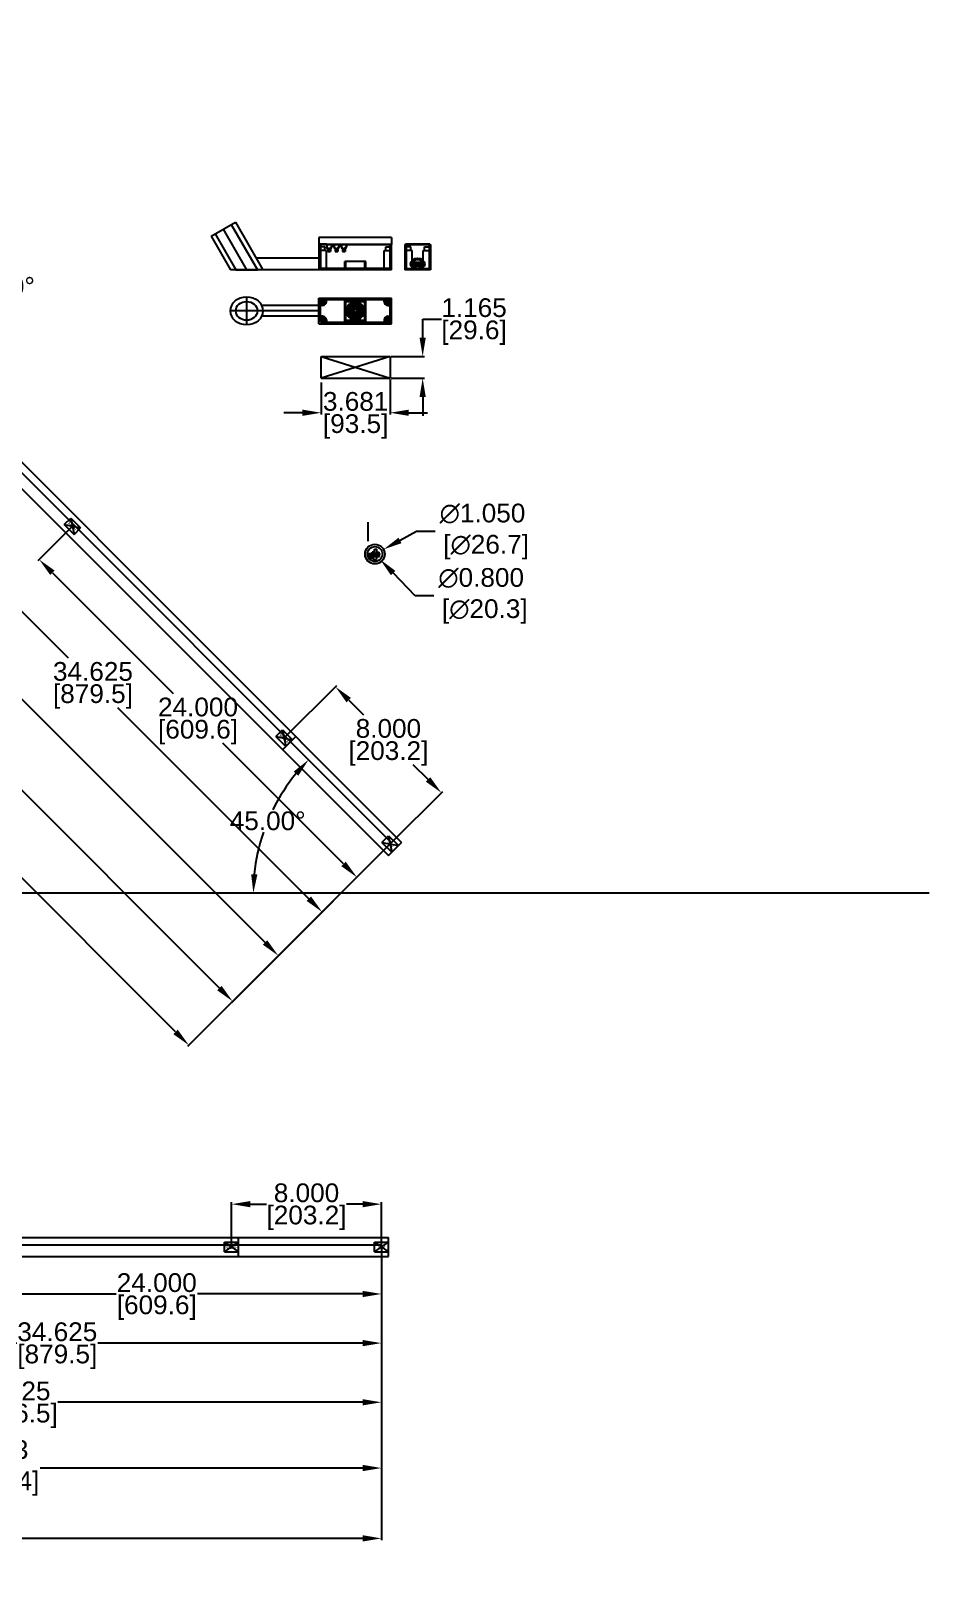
# Model space of a CAD drawing. Header units: inches. Extents: x 17.3 to 107.9, y 26.8 to 108.8.
# Drawn here: x 59.9 to 107.9, y 26.8 to 108.8 of the extents above; entities that cross this region are included whole.
import ezdxf

# ---------------------------------------------------------------- set-up
doc = ezdxf.new("R2010")
doc.units = ezdxf.units.IN
doc.header["$MEASUREMENT"] = 0
doc.styles.get("Standard").update_dxf_attribs({"font": 'arial.ttf'})
doc.dimstyles.get("Standard").update_dxf_attribs({"dimscale": 0, "dimtxt": 1, "dimasz": 1, "dimexe": 0.1, "dimexo": 0.0625, "dimgap": 0.09, "dimtad": 0, "dimtih": 1, "dimtoh": 1, "dimdec": 3, "dimzin": 0, "dimdsep": 46, "dimtxsty": 'Standard', "dimcen": 0.09, "dimazin": 0, "dimtfac": 1, "dimtdec": 3, "dimtofl": 0, "dimtmove": 0, "dimatfit": 3, "dimfxl": 1, "dimtolj": 1, "dimtzin": 0, "dimarcsym": 0})

# ---------------------------------------------------------------- blocks, each defined once
blk = doc.blocks.new('*D24')
at = {"color": 0, "lineweight": -2}
for p, q in [((36.67, 49.395), (36.67, 31.931)), ((78.653, 43.776), (78.653, 31.931)), ((37.67, 32.031), (54.898, 32.031)), ((77.653, 32.031), (60.424, 32.031))]:
    blk.add_line(p, q, dxfattribs=at)
at = {"color": 0}
for points in [[(37.67, 32.198), (37.67, 31.865), (36.67, 32.031)], [(77.653, 32.198), (77.653, 31.865), (78.653, 32.031)]]:
    blk.add_solid(points, dxfattribs=at)
at = {"layer": 'Defpoints', "color": 0}
for p in [(36.67, 49.457), (78.653, 43.839), (36.67, 32.031)]:
    blk.add_point(p, dxfattribs=at)
at = {"color": 0, "insert": (57.661, 32.031), "char_height": 1, "attachment_point": 5}
blk.add_mtext('\\A1;41.983\\P [1066.4]', dxfattribs=at)
blk = doc.blocks.new('*D25')
at = {"color": 0, "lineweight": -2}
for p, q in [((54.653, 43.776), (54.653, 41.229)), ((78.653, 43.776), (78.653, 41.229)), ((55.653, 41.329), (64.48, 41.329)), ((77.653, 41.329), (68.825, 41.329))]:
    blk.add_line(p, q, dxfattribs=at)
at = {"color": 0}
for points in [[(55.653, 41.495), (55.653, 41.162), (54.653, 41.329)], [(77.653, 41.495), (77.653, 41.162), (78.653, 41.329)]]:
    blk.add_solid(points, dxfattribs=at)
at = {"layer": 'Defpoints', "color": 0}
for p in [(54.653, 43.839), (78.653, 43.839), (54.653, 41.329)]:
    blk.add_point(p, dxfattribs=at)
at = {"color": 0, "char_height": 1, "attachment_point": 5}
for s, insert in [('\\A1;24.000', (66.653, 41.929)), ('\\A1;[609.6]', (66.653, 40.598))]:
    blk.add_mtext(s, dxfattribs=dict(at, insert=insert))
blk = doc.blocks.new('*D26')
at = {"color": 0, "lineweight": -2}
for p, q in [((78.653, 43.776), (78.653, 38.605)), ((44.028, 43.276), (44.028, 38.605)), ((45.028, 38.705), (59.171, 38.705)), ((77.653, 38.705), (63.509, 38.705))]:
    blk.add_line(p, q, dxfattribs=at)
at = {"color": 0}
for points in [[(45.028, 38.871), (45.028, 38.538), (44.028, 38.705)], [(77.653, 38.871), (77.653, 38.538), (78.653, 38.705)]]:
    blk.add_solid(points, dxfattribs=at)
at = {"layer": 'Defpoints', "color": 0}
for p in [(78.653, 43.839), (44.028, 43.339), (44.028, 38.705)]:
    blk.add_point(p, dxfattribs=at)
at = {"color": 0, "char_height": 1, "attachment_point": 5}
for s, insert in [('\\A1;34.625', (61.34, 39.305)), ('\\A1;[879.5]', (61.34, 37.974))]:
    blk.add_mtext(s, dxfattribs=dict(at, insert=insert))
blk = doc.blocks.new('*D27')
at = {"color": 0, "lineweight": -2}
for p, q in [((78.653, 43.776), (78.653, 35.444)), ((39.028, 43.276), (39.028, 35.444)), ((40.028, 35.544), (56.318, 35.544)), ((77.653, 35.544), (61.362, 35.544))]:
    blk.add_line(p, q, dxfattribs=at)
at = {"color": 0}
for points in [[(40.028, 35.71), (40.028, 35.377), (39.028, 35.544)], [(77.653, 35.71), (77.653, 35.377), (78.653, 35.544)]]:
    blk.add_solid(points, dxfattribs=at)
at = {"layer": 'Defpoints', "color": 0}
for p in [(78.653, 43.839), (39.028, 43.339), (39.028, 35.544)]:
    blk.add_point(p, dxfattribs=at)
at = {"color": 0, "char_height": 1, "attachment_point": 5}
for s, insert in [('\\A1;39.625', (58.84, 36.145)), ('\\A1;[1006.5]', (58.84, 34.813))]:
    blk.add_mtext(s, dxfattribs=dict(at, insert=insert))
blk = doc.blocks.new('*D28')
at = {"color": 0, "lineweight": -2}
for p, q in [((33.427, 43.876), (33.427, 28.174)), ((78.653, 43.776), (78.653, 28.174)), ((34.427, 28.274), (53.277, 28.274)), ((77.653, 28.274), (58.803, 28.274))]:
    blk.add_line(p, q, dxfattribs=at)
at = {"color": 0}
for points in [[(34.427, 28.441), (34.427, 28.107), (33.427, 28.274)], [(77.653, 28.441), (77.653, 28.107), (78.653, 28.274)]]:
    blk.add_solid(points, dxfattribs=at)
at = {"layer": 'Defpoints', "color": 0}
for p in [(33.427, 43.939), (78.653, 43.839), (33.427, 28.274)]:
    blk.add_point(p, dxfattribs=at)
at = {"color": 0, "insert": (56.04, 28.274), "char_height": 1, "attachment_point": 5}
blk.add_mtext('\\A1;45.225\\P [1148.7]', dxfattribs=at)
blk = doc.blocks.new('*D29')
at = {"color": 0, "lineweight": -2}
blk.add_line((37.67, 51.288), (39.048, 53.674), dxfattribs=at)
for start, end in [(37.00992, 54.85544), (5.14456, 29.613)]:
    blk.add_arc((33.427, 43.939), 11.141, start, end, dxfattribs=at)
at = {"color": 0}
for points in [[(39.751, 52.908), (39.93, 53.189), (38.998, 53.587)], [(44.69, 44.945), (44.357, 44.93), (44.568, 43.939)]]:
    blk.add_solid(points, dxfattribs=at)
at = {"layer": 'Defpoints', "color": 0}
for p in [(37.639, 51.234), (43.896, 47.749), (25.316, 43.939), (33.427, 43.939), (78.653, 43.939)]:
    blk.add_point(p, dxfattribs=at)
at = {"color": 0, "insert": (42.746, 50.044), "char_height": 1, "attachment_point": 5}
blk.add_mtext('\\A1;60.00°', dxfattribs=at)
blk = doc.blocks.new('*D32')
at = {"color": 0, "lineweight": -2}
for p, q in [((53.358, 98.98), (40.952, 86.574)), ((41.73, 85.938), (46.623, 81.044)), ((70.002, 57.665), (49.756, 77.912)), ((79.072, 65.321), (70.638, 56.888))]:
    blk.add_line(p, q, dxfattribs=at)
at = {"color": 0}
for points in [[(41.848, 86.055), (41.612, 85.82), (41.023, 86.645)], [(70.12, 57.783), (69.884, 57.548), (70.709, 56.958)]]:
    blk.add_solid(points, dxfattribs=at)
at = {"layer": 'Defpoints', "color": 0}
for p in [(53.403, 99.024), (41.023, 86.645), (79.116, 65.365)]:
    blk.add_point(p, dxfattribs=at)
at = {"color": 0, "insert": (48.189, 79.478), "char_height": 1, "attachment_point": 5}
blk.add_mtext('\\A1;41.983\\P [1066.4]', dxfattribs=at)
blk = doc.blocks.new('*D33')
at = {"color": 0, "lineweight": -2}
for p, q in [((62.101, 82.291), (60.3, 80.49)), ((61.078, 79.854), (67.524, 73.407)), ((76.634, 64.297), (70.187, 70.744)), ((79.072, 65.321), (77.27, 63.519))]:
    blk.add_line(p, q, dxfattribs=at)
at = {"color": 0}
for points in [[(61.195, 79.971), (60.96, 79.736), (60.371, 80.561)], [(76.752, 64.415), (76.516, 64.179), (77.341, 63.59)]]:
    blk.add_solid(points, dxfattribs=at)
at = {"layer": 'Defpoints', "color": 0}
for p in [(62.145, 82.336), (60.371, 80.561), (79.116, 65.365)]:
    blk.add_point(p, dxfattribs=at)
at = {"color": 0, "char_height": 1, "attachment_point": 5}
for s, insert in [('\\A1;24.000', (68.856, 72.676)), ('\\A1;[609.6]', (68.856, 71.345))]:
    blk.add_mtext(s, dxfattribs=dict(at, insert=insert))
blk = doc.blocks.new('*D34')
at = {"color": 0, "lineweight": -2}
for p, q in [((54.235, 89.451), (50.931, 86.148)), ((51.709, 85.511), (61.912, 75.308)), ((74.779, 62.442), (64.576, 72.645)), ((79.072, 65.321), (75.415, 61.664))]:
    blk.add_line(p, q, dxfattribs=at)
at = {"color": 0}
for points in [[(51.827, 85.629), (51.591, 85.393), (51.002, 86.218)], [(74.896, 62.56), (74.661, 62.324), (75.486, 61.735)]]:
    blk.add_solid(points, dxfattribs=at)
at = {"layer": 'Defpoints', "color": 0}
for p in [(54.279, 89.495), (51.002, 86.218), (79.116, 65.365)]:
    blk.add_point(p, dxfattribs=at)
at = {"color": 0, "char_height": 1, "attachment_point": 5}
for s, insert in [('\\A1;34.625', (63.244, 74.577)), ('\\A1;[879.5]', (63.244, 73.246))]:
    blk.add_mtext(s, dxfattribs=dict(at, insert=insert))
blk = doc.blocks.new('*D35')
at = {"color": 0, "lineweight": -2}
for p, q in [((50.699, 92.986), (45.057, 87.344)), ((45.835, 86.708), (53.1, 79.443)), ((72.44, 60.103), (56.232, 76.31)), ((79.072, 65.321), (73.076, 59.325))]:
    blk.add_line(p, q, dxfattribs=at)
at = {"color": 0}
for points in [[(45.953, 86.826), (45.717, 86.59), (45.128, 87.415)], [(72.558, 60.221), (72.322, 59.985), (73.147, 59.396)]]:
    blk.add_solid(points, dxfattribs=at)
at = {"layer": 'Defpoints', "color": 0}
for p in [(50.743, 93.031), (45.128, 87.415), (79.116, 65.365)]:
    blk.add_point(p, dxfattribs=at)
at = {"color": 0, "insert": (54.666, 77.877), "char_height": 1, "attachment_point": 5}
blk.add_mtext('\\A1;39.625\\P [1006.5]', dxfattribs=at)
blk = doc.blocks.new('*D36')
at = {"color": 0, "lineweight": -2}
for p, q in [((47.163, 97.371), (36.318, 86.525)), ((37.096, 85.889), (40.403, 82.582)), ((67.661, 55.324), (43.535, 79.449)), ((79.072, 65.321), (68.297, 54.546))]:
    blk.add_line(p, q, dxfattribs=at)
at = {"color": 0}
for points in [[(37.214, 86.007), (36.978, 85.771), (36.389, 86.596)], [(67.778, 55.442), (67.543, 55.206), (68.368, 54.617)]]:
    blk.add_solid(points, dxfattribs=at)
at = {"layer": 'Defpoints', "color": 0}
for p in [(47.207, 97.415), (36.389, 86.596), (79.116, 65.365)]:
    blk.add_point(p, dxfattribs=at)
at = {"color": 0, "insert": (41.969, 81.016), "char_height": 1, "attachment_point": 5}
blk.add_mtext('\\A1;45.225\\P [1148.7]', dxfattribs=at)
blk = doc.blocks.new('*D37')
at = {"color": 0, "lineweight": -2}
blk.add_line((55.405, 99.611), (58.065, 100.324), dxfattribs=at)
for start, end in [(351.37169, 9.85544), (320.14456, 345.05819)]:
    blk.add_arc((47.207, 97.415), 11.141, start, end, dxfattribs=at)
at = {"color": 0}
for points in [[(58.021, 99.286), (58.347, 99.358), (57.969, 100.298)], [(55.883, 90.163), (55.637, 90.388), (55.085, 89.537)]]:
    blk.add_solid(points, dxfattribs=at)
at = {"layer": 'Defpoints', "color": 0}
for p in [(41.472, 103.151), (55.345, 99.595), (47.207, 97.415), (57.305, 92.707), (79.187, 65.436)]:
    blk.add_point(p, dxfattribs=at)
at = {"color": 0, "insert": (58.114, 95.143), "char_height": 1, "attachment_point": 5}
blk.add_mtext('\\A1;60.00°', dxfattribs=at)
blk = doc.blocks.new('*D39')
at = {"color": 0, "lineweight": -2}
for start, end in [(140.69573, 153.74536), (161.15522, 174.30427)]:
    blk.add_arc((81.876, 62.746), 10.064, start, end, dxfattribs=at)
at = {"color": 0}
for points in [[(73.965, 69.233), (74.213, 69.009), (74.76, 69.862)], [(72.029, 63.737), (71.696, 63.753), (71.813, 62.746)]]:
    blk.add_solid(points, dxfattribs=at)
at = {"layer": 'Defpoints', "color": 0}
for p in [(41.472, 103.151), (73.161, 67.778), (79.187, 65.436), (28.486, 62.746), (107.922, 62.746)]:
    blk.add_point(p, dxfattribs=at)
at = {"color": 0, "insert": (72.579, 66.597), "char_height": 1, "attachment_point": 5}
blk.add_mtext('\\A1;45.00°', dxfattribs=at)
blk = doc.blocks.new('*D40')
at = {"color": 0, "lineweight": -2}
for p, q in [((80.524, 82.06), (79.647, 81.581)), ((81.524, 82.06), (80.524, 82.06)), ((78.218, 80.85), (78.398, 80.85)), ((78.308, 80.76), (78.308, 80.94))]:
    blk.add_line(p, q, dxfattribs=at)
at = {"color": 0}
blk.add_solid([(79.567, 81.727), (79.726, 81.434), (78.769, 81.102)], dxfattribs=at)
at = {"layer": 'Defpoints', "color": 0}
for p in [(77.847, 80.599), (78.769, 81.102)]:
    blk.add_point(p, dxfattribs=at)
at = {"color": 0, "insert": (84.054, 82.06), "char_height": 1, "attachment_point": 5}
blk.add_mtext('\\A1;∅1.050\\P [∅26.7]', dxfattribs=at)
blk = doc.blocks.new('*D41')
at = {"color": 0, "lineweight": -2}
for p, q in [((78.218, 80.85), (78.398, 80.85)), ((78.308, 80.76), (78.308, 80.94)), ((80.454, 78.618), (79.278, 79.841)), ((81.454, 78.618), (80.454, 78.618))]:
    blk.add_line(p, q, dxfattribs=at)
at = {"color": 0}
blk.add_solid([(79.398, 79.956), (79.158, 79.725), (78.585, 80.562)], dxfattribs=at)
at = {"layer": 'Defpoints', "color": 0}
for p in [(78.031, 81.139), (78.585, 80.562)]:
    blk.add_point(p, dxfattribs=at)
at = {"color": 0, "insert": (83.983, 78.618), "char_height": 1, "attachment_point": 5}
blk.add_mtext('\\A1;∅0.800\\P [∅20.3]', dxfattribs=at)
blk = doc.blocks.new('*D42')
at = {"color": 0, "lineweight": -2}
for p, q in [((80.858, 92.407), (80.858, 93.407)), ((80.858, 93.407), (81.858, 93.407)), ((79.181, 91.407), (80.958, 91.407)), ((79.18, 90.242), (80.958, 90.242)), ((80.858, 89.242), (80.858, 88.242))]:
    blk.add_line(p, q, dxfattribs=at)
at = {"color": 0}
for points in [[(80.691, 92.407), (81.024, 92.407), (80.858, 91.407)], [(80.691, 89.242), (81.024, 89.242), (80.858, 90.242)]]:
    blk.add_solid(points, dxfattribs=at)
at = {"layer": 'Defpoints', "color": 0}
for p in [(79.118, 91.407), (80.858, 91.407), (79.118, 90.242)]:
    blk.add_point(p, dxfattribs=at)
at = {"color": 0, "char_height": 1, "attachment_point": 5}
for s, insert in [('\\A1;1.165', (83.602, 94.008)), ('\\A1;[29.6]', (83.602, 92.677))]:
    blk.add_mtext(s, dxfattribs=dict(at, insert=insert))
blk = doc.blocks.new('*D43')
at = {"color": 0, "lineweight": -2}
for p, q in [((75.437, 90.011), (75.437, 88.3)), ((79.118, 90.18), (79.118, 88.3)), ((74.437, 88.4), (73.437, 88.4)), ((80.118, 88.4), (81.118, 88.4))]:
    blk.add_line(p, q, dxfattribs=at)
at = {"color": 0}
for points in [[(74.437, 88.567), (74.437, 88.233), (75.437, 88.4)], [(80.118, 88.567), (80.118, 88.233), (79.118, 88.4)]]:
    blk.add_solid(points, dxfattribs=at)
at = {"layer": 'Defpoints', "color": 0}
for p in [(79.118, 90.242), (75.437, 90.074), (75.437, 88.4)]:
    blk.add_point(p, dxfattribs=at)
at = {"color": 0, "char_height": 1, "attachment_point": 5}
for s, insert in [('\\A1;3.681', (77.278, 89.001)), ('\\A1;[93.5]', (77.278, 87.669))]:
    blk.add_mtext(s, dxfattribs=dict(at, insert=insert))
blk = doc.blocks.new('*D44')
at = {"color": 0, "lineweight": -2}
blk.add_line((49.748, 105.268), (52.409, 105.981), dxfattribs=at)
for start, end in [(351.37169, 9.85544), (320.14456, 345.05819)]:
    blk.add_arc((41.551, 103.072), 11.141, start, end, dxfattribs=at)
at = {"color": 0}
for points in [[(52.364, 104.943), (52.69, 105.015), (52.312, 105.955)], [(50.226, 95.82), (49.98, 96.045), (49.428, 95.194)]]:
    blk.add_solid(points, dxfattribs=at)
at = {"layer": 'Defpoints', "color": 0}
for p in [(35.815, 108.807), (49.688, 105.252), (41.551, 103.072), (51.648, 98.363), (73.53, 71.093)]:
    blk.add_point(p, dxfattribs=at)
at = {"color": 0, "insert": (52.457, 100.8), "char_height": 1, "attachment_point": 5}
blk.add_mtext('\\A1;60.00°', dxfattribs=at)
blk = doc.blocks.new('*D45')
at = {"color": 0, "lineweight": -2}
for p, q in [((73.503, 71.066), (76.269, 73.832)), ((76.905, 73.054), (77.695, 72.264)), ((81.148, 68.811), (80.358, 69.601)), ((79.16, 65.409), (81.926, 68.175))]:
    blk.add_line(p, q, dxfattribs=at)
at = {"color": 0}
for points in [[(77.023, 73.172), (76.787, 72.936), (76.198, 73.761)], [(81.266, 68.929), (81.03, 68.693), (81.855, 68.104)]]:
    blk.add_solid(points, dxfattribs=at)
at = {"layer": 'Defpoints', "color": 0}
for p in [(76.198, 73.761), (73.459, 71.022), (79.116, 65.365)]:
    blk.add_point(p, dxfattribs=at)
at = {"color": 0, "char_height": 1, "attachment_point": 5}
for s, insert in [('\\A1;8.000', (79.027, 71.533)), ('\\A1;[203.2]', (79.027, 70.202))]:
    blk.add_mtext(s, dxfattribs=dict(at, insert=insert))
blk = doc.blocks.new('*D46')
at = {"color": 0, "lineweight": -2}
blk.add_line((29.67, 51.288), (31.048, 53.674), dxfattribs=at)
for start, end in [(37.00992, 54.85544), (5.14456, 29.613)]:
    blk.add_arc((25.427, 43.939), 11.141, start, end, dxfattribs=at)
at = {"color": 0}
for points in [[(31.751, 52.908), (31.93, 53.189), (30.998, 53.587)], [(36.69, 44.945), (36.357, 44.93), (36.568, 43.939)]]:
    blk.add_solid(points, dxfattribs=at)
at = {"layer": 'Defpoints', "color": 0}
for p in [(29.639, 51.234), (35.896, 47.749), (17.316, 43.939), (25.427, 43.939), (70.653, 43.939)]:
    blk.add_point(p, dxfattribs=at)
at = {"color": 0, "insert": (34.746, 50.044), "char_height": 1, "attachment_point": 5}
blk.add_mtext('\\A1;60.00°', dxfattribs=at)
blk = doc.blocks.new('*D47')
at = {"color": 0, "lineweight": -2}
for p, q in [((70.653, 43.901), (70.653, 46.227)), ((71.653, 46.127), (72.519, 46.127)), ((77.653, 46.127), (76.786, 46.127)), ((78.653, 43.901), (78.653, 46.227))]:
    blk.add_line(p, q, dxfattribs=at)
at = {"color": 0}
for points in [[(71.653, 46.293), (71.653, 45.96), (70.653, 46.127)], [(77.653, 46.293), (77.653, 45.96), (78.653, 46.127)]]:
    blk.add_solid(points, dxfattribs=at)
at = {"layer": 'Defpoints', "color": 0}
for p in [(70.653, 46.127), (70.653, 43.839), (78.653, 43.839)]:
    blk.add_point(p, dxfattribs=at)
at = {"color": 0, "char_height": 1, "attachment_point": 5}
for s, insert in [('\\A1;8.000', (74.653, 46.727)), ('\\A1;[203.2]', (74.653, 45.396))]:
    blk.add_mtext(s, dxfattribs=dict(at, insert=insert))

msp = doc.modelspace()

# ---------------------------------------------------------------- linework, layer by layer
at = {"color": 1}
for p, q in [((79.1867, 65.4357), (41.4718, 103.1506)), ((78.0086, 80.8298), (78.0086, 80.7277)), ((78.2179, 80.634), (78.1024, 80.634)), ((78.6526, 43.9386), (25.3157, 43.9386))]:
    msp.add_line(p, q, dxfattribs=at)
for p, q in [((69.5537, 97.8259), (70.8527, 98.5759)), ((70.6362, 98.4509), (72.0305, 96.0358)), ((70.8527, 98.5759), (72.3192, 96.0358)), ((46.1471, 97.6268), (79.0276, 64.7463)), ((46.8542, 98.3339), (79.7347, 65.4534)), ((69.5537, 97.8259), (70.5872, 96.0358)), ((69.7702, 97.9509), (70.8758, 96.0358)), ((70.2032, 98.2009), (71.4532, 96.0358)), ((79.1972, 97.7587), (75.3192, 97.7587)), ((75.3192, 97.7587), (75.3192, 97.3837)), ((79.1972, 97.7587), (79.1972, 97.3837)), ((75.3192, 97.3837), (75.3192, 96.0358)), ((75.7129, 97.3837), (75.3192, 97.3837)), ((75.3586, 97.4137), (75.3586, 97.3837)), ((75.7129, 97.4137), (75.3586, 97.4137)), ((75.3979, 97.3837), (75.3979, 96.1145)), ((75.6342, 97.2563), (75.3979, 97.2563)), ((75.7129, 97.0673), (75.3979, 97.0673)), ((75.6342, 97.0673), (75.6342, 97.2563)), ((75.7129, 97.4137), (75.7129, 97.2554)), ((75.7129, 96.1145), (75.7129, 97.0673)), ((75.7329, 97.4137), (75.9789, 97.4137)), ((75.7329, 97.4137), (75.7329, 97.2554)), ((75.7329, 97.3837), (75.9789, 97.3837)), ((75.7859, 97.1769), (75.7859, 97.02)), ((75.7859, 97.02), (75.9259, 97.02)), ((75.8059, 97.1769), (75.8059, 97.02)), ((75.8059, 97.0988), (75.9059, 97.0988)), ((75.8559, 97.2163), (75.8559, 97.02)), ((75.9059, 97.1769), (75.9059, 97.02)), ((75.9259, 97.1769), (75.9259, 97.02)), ((75.9789, 97.4137), (75.9789, 97.2554)), ((75.9989, 97.4137), (75.9989, 97.2554)), ((75.9989, 97.4137), (76.1066, 97.4137)), ((75.9989, 97.3837), (76.1066, 97.3837)), ((76.1066, 97.4137), (76.1066, 97.2554)), ((76.1266, 97.4137), (76.3726, 97.4137)), ((76.1266, 97.4137), (76.1266, 97.2554)), ((76.1266, 97.3837), (76.3726, 97.3837)), ((76.1796, 97.1769), (76.1796, 97.02)), ((76.1796, 97.02), (76.3196, 97.02)), ((76.1996, 97.1769), (76.1996, 97.02)), ((76.1996, 97.0988), (76.2996, 97.0988)), ((76.2496, 97.2163), (76.2496, 97.02)), ((76.2996, 97.1769), (76.2996, 97.02)), ((76.3196, 97.1769), (76.3196, 97.02)), ((76.3726, 97.4137), (76.3726, 97.2554)), ((76.3926, 97.4137), (76.3926, 97.2554)), ((76.3926, 97.4137), (76.5003, 97.4137)), ((76.3926, 97.3837), (76.5003, 97.3837)), ((76.5003, 97.4137), (76.5003, 97.2554)), ((76.5203, 97.4137), (76.7663, 97.4137)), ((76.5203, 97.4137), (76.5203, 97.2554)), ((76.5203, 97.3837), (76.7663, 97.3837)), ((76.5733, 97.1769), (76.5733, 97.02)), ((76.5733, 97.02), (76.7133, 97.02)), ((76.5933, 97.1769), (76.5933, 97.02)), ((76.5933, 97.0988), (76.6933, 97.0988)), ((76.6433, 97.2163), (76.6433, 97.02)), ((76.6933, 97.1769), (76.6933, 97.02)), ((76.7133, 97.1769), (76.7133, 97.02)), ((76.7663, 97.4137), (76.7663, 97.2554)), ((76.7863, 97.4137), (76.7863, 97.2554)), ((76.7863, 97.4137), (79.1578, 97.4137)), ((76.7863, 97.3837), (79.1972, 97.3837)), ((78.8035, 96.1145), (78.8035, 97.0673)), ((78.8035, 97.0673), (79.1184, 97.0673)), ((78.8822, 97.0673), (78.8822, 97.2563)), ((78.8822, 97.2563), (79.1184, 97.2563)), ((79.1184, 96.1145), (79.1184, 97.3837)), ((79.1578, 97.3837), (79.1578, 97.4137)), ((79.1972, 96.0358), (79.1972, 97.3837)), ((79.9055, 97.3837), (79.9055, 96.0358)), ((79.9055, 97.3837), (81.2756, 97.3837)), ((79.9449, 97.4137), (79.9449, 97.3837)), ((81.2362, 97.4137), (79.9449, 97.4137)), ((79.9842, 97.3837), (79.9842, 96.1145)), ((80.2205, 97.2563), (79.9842, 97.2563)), ((80.2992, 97.0673), (79.9842, 97.0673)), ((80.2205, 97.0673), (80.2205, 97.2563)), ((80.2992, 96.1145), (80.2992, 97.0673)), ((80.8819, 96.1145), (80.8819, 97.0673)), ((80.8819, 97.0673), (81.1968, 97.0673)), ((80.9606, 97.0673), (80.9606, 97.2563)), ((80.9606, 97.2563), (81.1968, 97.2563)), ((81.1968, 97.3837), (81.1968, 96.1145)), ((81.2362, 97.4137), (81.2362, 97.3837)), ((81.2756, 97.3837), (81.2756, 96.0358)), ((75.3192, 96.0358), (70.5872, 96.0358)), ((70.8758, 96.0358), (72.0305, 96.0358)), ((75.3192, 96.6608), (71.9584, 96.6608)), ((79.1972, 96.0358), (75.3192, 96.0358)), ((79.1184, 96.1145), (75.3979, 96.1145)), ((77.8172, 96.4752), (76.6991, 96.4752)), ((76.6991, 96.1145), (76.6991, 96.4752)), ((76.7532, 96.1752), (76.6991, 96.1752)), ((76.7532, 96.1145), (76.7532, 96.4752)), ((76.7532, 96.0752), (76.7532, 96.1145)), ((77.7632, 96.0752), (76.7532, 96.0752)), ((77.7632, 96.1145), (77.7632, 96.4752)), ((77.7632, 96.0752), (77.7632, 96.1145)), ((77.8172, 96.1145), (77.8172, 96.4752)), ((81.2756, 96.0358), (79.9055, 96.0358)), ((79.9842, 96.1145), (81.1968, 96.1145)), ((80.3905, 96.2483), (80.3905, 96.4483)), ((80.3905, 96.4483), (80.7905, 96.4483)), ((80.3905, 96.3483), (80.7905, 96.3483)), ((80.3905, 96.2483), (80.7905, 96.2483)), ((80.4905, 96.2483), (80.4905, 96.4483)), ((80.5905, 96.2483), (80.5905, 96.4483)), ((80.6905, 96.2483), (80.6905, 96.4483)), ((80.7905, 96.2483), (80.7905, 96.4483)), ((71.4532, 94.5937), (71.4532, 93.0937)), ((75.3192, 94.5287), (79.1972, 94.5287)), ((75.3192, 93.1587), (75.3192, 94.5287)), ((75.3979, 94.45), (79.1184, 94.45)), ((75.3979, 93.2374), (75.3979, 94.45)), ((75.6342, 94.3319), (75.6342, 94.45)), ((75.7129, 94.3319), (75.7129, 94.45)), ((76.6991, 93.2846), (76.6991, 94.4027)), ((76.6991, 94.4027), (77.8172, 94.4027)), ((76.7532, 93.3387), (76.7532, 94.3487)), ((76.7532, 94.3487), (77.7632, 94.3487)), ((77.7632, 93.3387), (77.7632, 94.3487)), ((77.8172, 93.2846), (77.8172, 94.4027)), ((78.8035, 94.3319), (78.8035, 94.45)), ((78.8822, 94.3319), (78.8822, 94.45)), ((79.1184, 93.2374), (79.1184, 94.45)), ((79.1972, 93.1587), (79.1972, 94.5287)), ((72.3192, 93.8437), (70.5872, 93.8437)), ((75.3192, 94.135), (72.2512, 94.135)), ((75.3192, 93.5524), (72.2512, 93.5524)), ((75.3192, 93.8437), (72.3192, 93.8437)), ((75.5161, 94.2138), (75.3979, 94.2138)), ((75.5161, 94.135), (75.3979, 94.135)), ((75.5161, 93.5524), (75.3979, 93.5524)), ((76.7532, 93.8717), (76.6991, 93.8717)), ((76.7532, 93.8157), (76.6991, 93.8157)), ((79.0003, 94.2138), (79.1184, 94.2138)), ((79.0003, 94.135), (79.1184, 94.135)), ((79.0003, 93.5524), (79.1184, 93.5524)), ((75.3192, 93.1587), (79.1972, 93.1587)), ((75.5161, 93.4736), (75.3979, 93.4736)), ((75.3979, 93.2374), (79.1184, 93.2374)), ((75.6342, 93.3555), (75.6342, 93.2374)), ((75.7129, 93.3555), (75.7129, 93.2374)), ((75.7129, 93.2374), (75.7129, 93.1587)), ((75.7329, 93.2374), (75.7329, 93.1587)), ((75.9789, 93.2374), (75.9789, 93.1587)), ((75.9989, 93.2374), (75.9989, 93.1587)), ((76.1066, 93.2374), (76.1066, 93.1587)), ((76.1266, 93.2374), (76.1266, 93.1587)), ((76.3726, 93.2374), (76.3726, 93.1587)), ((76.3926, 93.2374), (76.3926, 93.1587)), ((76.5003, 93.2374), (76.5003, 93.1587)), ((76.5203, 93.2374), (76.5203, 93.1587)), ((76.6991, 93.2846), (77.8172, 93.2846)), ((76.7532, 93.3387), (77.7632, 93.3387)), ((76.7663, 93.2374), (76.7663, 93.1587)), ((76.7863, 93.2374), (76.7863, 93.1587)), ((78.8035, 93.3555), (78.8035, 93.2374)), ((78.8822, 93.3555), (78.8822, 93.2374)), ((79.0003, 93.4736), (79.1184, 93.4736)), ((61.7034, 82.424), (62.057, 82.7775)), ((61.7034, 82.424), (62.2338, 81.8937)), ((61.7034, 82.424), (62.5873, 82.2472)), ((62.057, 82.7775), (62.5873, 82.2472)), ((62.057, 82.7775), (62.2338, 81.8937)), ((62.2338, 81.8937), (62.5873, 82.2472)), ((77.9531, 81.5359), (77.9531, 82.5559)), ((78.0579, 80.7865), (78.5579, 80.7865)), ((78.0579, 80.724), (78.0579, 80.7865)), ((78.0579, 80.724), (78.5579, 80.724)), ((78.3079, 80.7865), (78.3079, 80.7865)), ((78.5579, 80.724), (78.5579, 80.7865)), ((73.0172, 71.1103), (73.3707, 71.4638)), ((73.3707, 71.4638), (73.901, 70.9335)), ((73.3707, 71.4638), (73.5475, 70.5799)), ((73.0172, 71.1103), (73.5475, 70.5799)), ((73.0172, 71.1103), (73.901, 70.9335)), ((73.3707, 70.4032), (74.0778, 71.1103)), ((78.674, 65.4534), (79.0276, 65.807)), ((79.0276, 65.807), (79.5579, 65.2766)), ((79.0276, 65.807), (79.2043, 64.9231)), ((78.674, 65.4534), (79.2043, 64.9231)), ((78.674, 65.4534), (79.5579, 65.2766)), ((79.0276, 64.7463), (79.7347, 65.4534)), ((32.5276, 44.3386), (79.0276, 44.3386)), ((71.0276, 43.3386), (71.0276, 44.3386)), ((79.0276, 43.3386), (79.0276, 44.3386)), ((70.2776, 44.0886), (71.0276, 44.0886)), ((70.2776, 43.5886), (70.2776, 44.0886)), ((70.2776, 44.0886), (71.0276, 43.5886)), ((70.2776, 43.5886), (71.0276, 44.0886)), ((70.2776, 43.5886), (71.0276, 43.5886)), ((78.2776, 44.0886), (79.0276, 44.0886)), ((78.2776, 43.5886), (78.2776, 44.0886)), ((78.2776, 44.0886), (79.0276, 43.5886)), ((78.2776, 43.5886), (79.0276, 44.0886)), ((78.2776, 43.5886), (79.0276, 43.5886)), ((32.5276, 43.3386), (79.0276, 43.3386))]:
    msp.add_line(p, q)
at = {"color": 3}
for p, q in [((75.4374, 90.2425), (75.4374, 91.4075)), ((75.4374, 91.4075), (79.1184, 91.4075)), ((79.1184, 91.4075), (75.4374, 90.2425)), ((75.4374, 91.4075), (79.118, 90.2425)), ((79.1184, 91.4075), (79.118, 90.2425)), ((75.4374, 90.2425), (79.118, 90.2425)), ((77.9279, 80.8898), (78.5579, 80.8898)), ((77.9279, 80.8898), (77.9279, 80.8298)), ((77.9279, 80.8298), (78.5579, 80.8298)), ((78.0579, 80.8898), (78.0579, 80.8298)), ((78.1579, 80.8898), (78.1579, 80.9448)), ((78.2929, 80.9448), (78.1579, 80.9448)), ((78.2929, 81.1098), (78.4079, 81.1098)), ((78.2929, 80.8898), (78.2929, 81.1098)), ((78.4079, 80.8898), (78.4079, 81.1098)), ((78.4549, 80.9448), (78.5379, 80.9448)), ((78.4549, 80.8898), (78.4549, 80.9448)), ((78.5379, 80.8898), (78.5379, 80.9448)), ((78.5579, 80.8898), (78.5579, 80.8298)), ((107.9217, 62.7463), (28.486, 62.7463))]:
    msp.add_line(p, q, dxfattribs=at)
at = {"color": 6}
for p, q in [((78.0579, 80.7865), (78.0579, 80.8298)), ((78.5579, 80.7865), (78.5579, 80.8298))]:
    msp.add_line(p, q, dxfattribs=at)
for centre, radius in [((75.5161, 94.3319), 0.0531), ((79.0003, 94.3319), 0.0531), ((77.2582, 93.8437), 0.08), ((75.5161, 93.3555), 0.0531), ((79.0003, 93.3555), 0.0531), ((78.3079, 80.8502), 0.525), ((78.3079, 80.8502), 0.4)]:
    msp.add_circle(centre, radius)
at = {"color": 1}
msp.add_circle((78.3079, 80.634), 0.09, dxfattribs=at)
for centre, radius, start, end in [((75.7723, 97.2554), 0.0594, 180, 265.819429), ((75.7723, 97.2554), 0.0394, 180, 265.819429), ((75.7665, 97.1769), 0.0194, 0, 85.819429), ((75.7665, 97.1769), 0.0394, 0, 85.819429), ((75.9453, 97.1769), 0.0394, 94.180571, 180), ((75.9453, 97.1769), 0.0194, 94.180571, 180), ((75.9395, 97.2554), 0.0394, 274.180571, 0), ((75.9395, 97.2554), 0.0594, 274.180571, 0), ((76.166, 97.2554), 0.0594, 180, 265.819429), ((76.166, 97.2554), 0.0394, 180, 265.819429), ((76.1602, 97.1769), 0.0194, 0, 85.819429), ((76.1602, 97.1769), 0.0394, 0, 85.819429), ((76.339, 97.1769), 0.0394, 94.180571, 180), ((76.339, 97.1769), 0.0194, 94.180571, 180), ((76.3332, 97.2554), 0.0394, 274.180571, 0), ((76.3332, 97.2554), 0.0594, 274.180571, 0), ((76.5597, 97.2554), 0.0594, 180, 265.819429), ((76.5597, 97.2554), 0.0394, 180, 265.819429), ((76.5539, 97.1769), 0.0194, 0, 85.819429), ((76.5539, 97.1769), 0.0394, 0, 85.819429), ((76.7327, 97.1769), 0.0394, 94.180571, 180), ((76.7327, 97.1769), 0.0194, 94.180571, 180), ((76.7269, 97.2554), 0.0394, 274.180571, 0), ((76.7269, 97.2554), 0.0594, 274.180571, 0), ((75.5161, 94.3319), 0.1181, 270, 0), ((75.5161, 94.3319), 0.1969, 270, 0), ((79.0003, 94.3319), 0.1969, 180, 270), ((79.0003, 94.3319), 0.1181, 180, 270), ((75.5161, 93.3555), 0.1969, 0, 90), ((76.81, 93.8837), 0.03, 174.900311, 354.900311), ((76.81, 93.8037), 0.03, 5.099689, 185.099689), ((77.2582, 93.8437), 0.48, 95.099689, 174.900311), ((77.2582, 93.8437), 0.48, 185.099689, 264.900311), ((77.2582, 93.8437), 0.42, 95.099689, 174.900311), ((77.2582, 93.8437), 0.42, 185.099689, 264.900311), ((76.8903, 93.8837), 0.03, 173.793732, 353.793732), ((76.8903, 93.8037), 0.03, 6.206268, 186.206268), ((77.2582, 93.8437), 0.4, 96.206268, 173.793732), ((77.2582, 93.8437), 0.4, 186.206268, 263.793732), ((77.2582, 93.8437), 0.34, 96.206268, 173.793732), ((77.2582, 93.8437), 0.34, 186.206268, 263.793732), ((76.971, 93.8837), 0.03, 172.071858, 352.071858), ((76.971, 93.8037), 0.03, 7.928142, 187.928142), ((77.2582, 93.8437), 0.32, 97.928142, 172.071858), ((77.2582, 93.8437), 0.32, 187.928142, 262.071858), ((77.2582, 93.8437), 0.26, 97.928142, 172.071858), ((77.2582, 93.8437), 0.26, 187.928142, 262.071858), ((77.052, 93.8837), 0.03, 169.019425, 349.019425), ((77.052, 93.8037), 0.03, 10.980575, 190.980575), ((77.2582, 93.8437), 0.24, 100.980575, 169.019425), ((77.2582, 93.8437), 0.24, 190.980575, 259.019425), ((77.2582, 93.8437), 0.18, 100.980575, 169.019425), ((77.2582, 93.8437), 0.18, 190.980575, 259.019425), ((77.1345, 93.8837), 0.03, 162.079787, 342.079787), ((77.1345, 93.8037), 0.03, 17.920213, 197.920213), ((77.2582, 93.8437), 0.16, 107.920213, 162.079787), ((77.2582, 93.8437), 0.16, 197.920213, 252.079787), ((77.2582, 93.8437), 0.1, 107.920213, 162.079787), ((77.2582, 93.8437), 0.1, 197.920213, 252.079787), ((77.2182, 93.9674), 0.03, 287.920213, 107.920213), ((77.2182, 93.72), 0.03, 252.079787, 72.079787), ((77.2182, 94.0498), 0.03, 280.980575, 100.980575), ((77.2182, 93.6375), 0.03, 259.019425, 79.019425), ((77.2182, 94.1309), 0.03, 277.928142, 97.928142), ((77.2182, 93.5565), 0.03, 262.071858, 82.071858), ((77.2182, 94.2115), 0.03, 276.206268, 96.206268), ((77.2182, 94.2919), 0.03, 275.099689, 95.099689), ((77.2982, 94.2919), 0.03, 84.900311, 264.900311), ((77.2982, 94.2115), 0.03, 83.793732, 263.793732), ((77.2982, 94.1309), 0.03, 82.071858, 262.071858), ((77.2982, 94.0498), 0.03, 79.019425, 259.019425), ((77.2982, 93.9674), 0.03, 72.079787, 252.079787), ((77.2982, 93.72), 0.03, 107.920213, 287.920213), ((77.2982, 93.6375), 0.03, 100.980575, 280.980575), ((77.2982, 93.5565), 0.03, 97.928142, 277.928142), ((77.2582, 93.8437), 0.1, 17.920213, 72.079787), ((77.2582, 93.8437), 0.1, 287.920213, 342.079787), ((77.2582, 93.8437), 0.18, 10.980575, 79.019425), ((77.2582, 93.8437), 0.18, 280.980575, 349.019425), ((77.2582, 93.8437), 0.26, 7.928142, 82.071858), ((77.2582, 93.8437), 0.26, 277.928142, 352.071858), ((77.2582, 93.8437), 0.34, 6.206268, 83.793732), ((77.2582, 93.8437), 0.34, 276.206268, 353.793732), ((77.2582, 93.8437), 0.42, 5.099689, 84.900311), ((77.2582, 93.8437), 0.42, 275.099689, 354.900311), ((77.2582, 93.8437), 0.48, 5.099689, 84.900311), ((77.2582, 93.8437), 0.48, 275.099689, 354.900311), ((77.2582, 93.8437), 0.4, 6.206268, 83.793732), ((77.2582, 93.8437), 0.4, 276.206268, 353.793732), ((77.2582, 93.8437), 0.32, 7.928142, 82.071858), ((77.2582, 93.8437), 0.32, 277.928142, 352.071858), ((77.2582, 93.8437), 0.24, 10.980575, 79.019425), ((77.2582, 93.8437), 0.24, 280.980575, 349.019425), ((77.2582, 93.8437), 0.16, 17.920213, 72.079787), ((77.2582, 93.8437), 0.16, 287.920213, 342.079787), ((77.3819, 93.8837), 0.03, 197.920213, 17.920213), ((77.3819, 93.8037), 0.03, 342.079787, 162.079787), ((77.4643, 93.8837), 0.03, 190.980575, 10.980575), ((77.4643, 93.8037), 0.03, 349.019425, 169.019425), ((77.5454, 93.8837), 0.03, 187.928142, 7.928142), ((77.5454, 93.8037), 0.03, 352.071858, 172.071858), ((77.626, 93.8837), 0.03, 186.206268, 6.206268), ((77.626, 93.8037), 0.03, 353.793732, 173.793732), ((77.7064, 93.8837), 0.03, 185.099689, 5.099689), ((77.7064, 93.8037), 0.03, 354.900311, 174.900311), ((79.0003, 93.3555), 0.1969, 90, 180), ((75.5161, 93.3555), 0.1181, 0, 90), ((77.2182, 93.4759), 0.03, 263.793732, 83.793732), ((77.2182, 93.3955), 0.03, 264.900311, 84.900311), ((77.2982, 93.4759), 0.03, 96.206268, 276.206268), ((77.2982, 93.3955), 0.03, 95.099689, 275.099689), ((79.0003, 93.3555), 0.1181, 90, 180)]:
    msp.add_arc(centre, radius, start, end)
msp.add_arc((78.1024, 80.7277), 0.0938, 180, 270, dxfattribs=at)
for centre, major_axis, ratio in [((80.5905, 96.3483), (0.375, 0), 0.8333333), ((80.5905, 96.3483), (0.2913, 0), 0.8023649), ((71.4532, 93.8437), (-0.866, 0), 0.8660254), ((71.4532, 93.8437), (-0.5774, 0), 0.8660254)]:
    msp.add_ellipse(centre, major_axis=major_axis, ratio=ratio)

# ---------------------------------------------------------------- texts
at = {"char_height": 0.2, "attachment_point": 5, "rotation": 315}
for s, insert in [('REF', (62.1454, 82.3356)), ('NEAR', (73.4591, 71.0219)), ('TIP', (79.116, 65.365))]:
    msp.add_mtext_dynamic_manual_height_columns(s, width=0.597088, gutter_width=1, heights=[0], dxfattribs=dict(at, insert=insert))
at = {"attachment_point": 5}
for s, width, heights, insert, char_height in [('Board Carrier', 0.5, [0.0625], (78.3079, 80.7552), 0.03), ('NEAR', 0.597088, [0], (70.6526, 43.8386), 0.2), ('TIP', 0.597088, [0], (78.6526, 43.8386), 0.2)]:
    msp.add_mtext_dynamic_manual_height_columns(s, width=width, gutter_width=1, heights=heights, dxfattribs=dict(at, insert=insert, char_height=char_height))
at = {"color": 6, "insert": (78.3079, 80.8081), "char_height": 0.03, "attachment_point": 5}
msp.add_mtext_dynamic_manual_height_columns('3M Adhesive', width=0.473806, gutter_width=1, heights=[0.037], dxfattribs=at)
at = {"color": 1, "insert": (78.3079, 80.6347), "char_height": 0.03, "attachment_point": 5}
msp.add_mtext_dynamic_manual_height_columns('Cable', width=0.5, gutter_width=1, heights=[0], dxfattribs=at)

# ---------------------------------------------------------------- dimensions: what is measured, and where the dimension line sits
at = {"color": 1}
for base, line1, line2, picture, middle in [((51.6477, 98.3634), ((73.5298, 71.0926), (35.8149, 108.8075)), ((49.6877, 105.2521), (41.5506, 103.0718)), '*D44', (52.4574, 100.7998)), ((57.3046, 92.7066), ((79.1867, 65.4357), (41.4718, 103.1506)), ((55.3445, 99.5952), (47.2075, 97.4149)), '*D37', (58.1143, 95.1429)), ((35.8962, 47.749), ((70.6526, 43.9386), (17.3157, 43.9386)), ((29.6392, 51.2341), (25.4272, 43.9386)), '*D46', (34.746, 50.0443)), ((43.8962, 47.749), ((78.6526, 43.9386), (25.3157, 43.9386)), ((37.6392, 51.2341), (33.4272, 43.9386)), '*D29', (42.746, 50.0443))]:
    dim = msp.add_angular_dim_2l(base=base, line1=line1, line2=line2, dimstyle='Standard', override={"dimscale": 0, "dimpost": '\\X'}, dxfattribs=at)
    dim.commit()
    dim.dimension.update_dxf_attribs({"geometry": picture, "text_midpoint": middle, "dimtype": 162})
dim = msp.add_angular_dim_2l(base=(73.1608, 67.7781), line1=((107.9217, 62.7463), (28.486, 62.7463)), line2=((79.1867, 65.4357), (41.4718, 103.1506)), dimstyle='Standard', override={"dimscale": 0, "dimpost": '\\X'})
dim.commit()
dim.dimension.update_dxf_attribs({"geometry": '*D39', "text_midpoint": (72.5786, 66.5975)})
for base, p2, picture, middle in [((41.0229, 86.6446), (53.4026, 99.0244), '*D32', (48.1893, 79.4782)), ((36.3886, 86.596), (47.2075, 97.4149), '*D36', (41.9689, 81.0157))]:
    dim = msp.add_linear_dim(base=base, p1=(79.116, 65.365), p2=p2, angle=315, dimstyle='Standard', override={"dimpost": '\\X'}, dxfattribs=at)
    dim.commit()
    dim.dimension.update_dxf_attribs({"geometry": picture, "text_midpoint": middle, "dimtype": 160})
for base, p1, p2, angle, picture, middle in [((80.8576, 91.4075), (79.118, 90.2425), (79.1184, 91.4075), 90, '*D42', (83.6024, 93.4075)), ((51.0021, 86.2183), (79.116, 65.365), (54.2788, 89.4951), 315, '*D34', (63.2439, 73.9765)), ((60.3705, 80.5607), (79.116, 65.365), (62.1454, 82.3356), 315, '*D33', (68.8558, 72.0754))]:
    dim = msp.add_linear_dim(base=base, p1=p1, p2=p2, angle=angle, dimstyle='Standard', override={"dimpost": '\\X'})
    dim.commit()
    dim.dimension.update_dxf_attribs({"geometry": picture, "text_midpoint": middle})
dim = msp.add_linear_dim(base=(45.1278, 87.4151), p1=(79.116, 65.365), p2=(50.7433, 93.0306), angle=315, dimstyle='Standard', override={"dimpost": '\\X'})
dim.commit()
dim.dimension.update_dxf_attribs({"geometry": '*D35', "text_midpoint": (54.6662, 77.8766), "dimtype": 160})
for base, p1, p2, picture, middle in [((75.4374, 88.4001), (79.118, 90.2425), (75.4374, 90.0739), '*D43', (77.2777, 88.4001)), ((70.6526, 46.1266), (78.6526, 43.8386), (70.6526, 43.8386), '*D47', (74.6526, 46.1266)), ((39.0276, 35.5438), (78.6526, 43.8386), (39.0276, 43.3386), '*D27', (58.8401, 35.5438)), ((44.0276, 38.7046), (78.6526, 43.8386), (44.0276, 43.3386), '*D26', (61.3401, 38.7046)), ((54.6526, 41.3285), (78.6526, 43.8386), (54.6526, 43.8386), '*D25', (66.6526, 41.3285))]:
    dim = msp.add_linear_dim(base=base, p1=p1, p2=p2, dimstyle='Standard', override={"dimpost": '\\X'})
    dim.commit()
    dim.dimension.update_dxf_attribs({"geometry": picture, "text_midpoint": middle})
dim = msp.add_diameter_dim_2p(p1=(77.847, 80.5988), p2=(78.7687, 81.1017), dimstyle='Standard', override={"dimpost": '\\X'})
dim.commit()
dim.dimension.update_dxf_attribs({"geometry": '*D40', "text_midpoint": (84.054, 82.0597)})
dim = msp.add_diameter_dim_2p(p1=(78.0307, 81.1386), p2=(78.5851, 80.5619), dimstyle='Standard', override={"dimpost": '\\X'})
dim.commit()
dim.dimension.update_dxf_attribs({"geometry": '*D41', "text_midpoint": (83.9833, 78.618), "dimtype": 163})
dim = msp.add_aligned_dim(p1=(79.116, 65.365), p2=(73.4591, 71.0219), distance=-3.8737, dimstyle='Standard', override={"dimpost": '\\X'})
dim.commit()
dim.dimension.update_dxf_attribs({"geometry": '*D45', "text_midpoint": (79.0266, 70.9326)})
for base, p2, picture, middle in [((36.6697, 32.0312), (36.6697, 49.4573), '*D24', (57.6612, 32.0312)), ((33.4272, 28.2742), (33.4272, 43.9386), '*D28', (56.0399, 28.2742))]:
    dim = msp.add_linear_dim(base=base, p1=(78.6526, 43.8386), p2=p2, dimstyle='Standard', override={"dimpost": '\\X'}, dxfattribs=at)
    dim.commit()
    dim.dimension.update_dxf_attribs({"geometry": picture, "text_midpoint": middle, "dimtype": 160})

doc.saveas('drawing.dxf')
